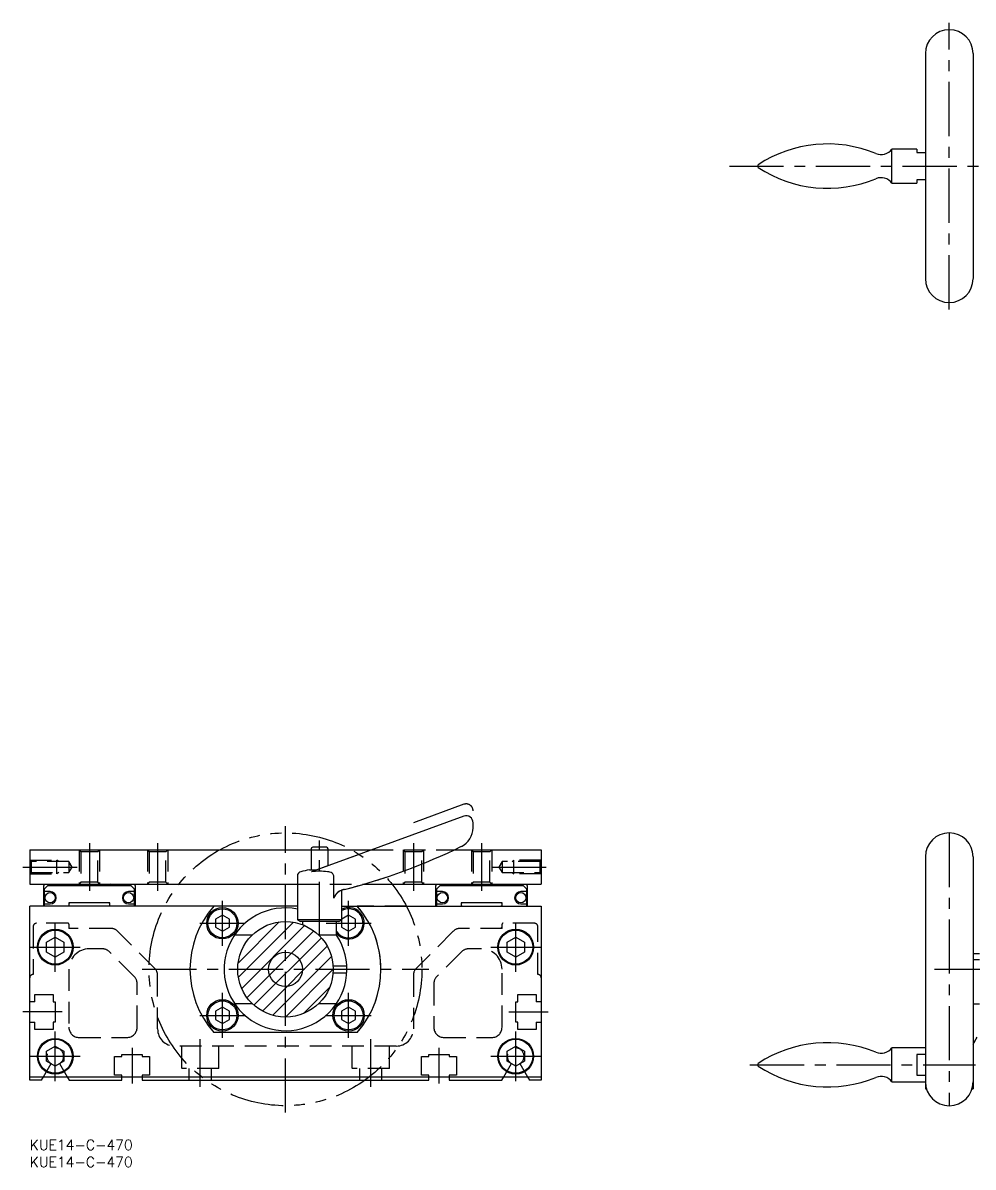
# Model space of a CAD drawing. Extents: x -2 to 809, y -8 to 361.
# Drawn here: x -2 to 276.6, y -8 to 327.5 of the extents above; entities that cross this region are included whole.
import ezdxf

# ---------------------------------------------------------------- set-up
doc = ezdxf.new("R2010")
doc.units = 0
doc.header["$LTSCALE"] = 0.5
for name, pattern in [('CENTER', [50.8, 31.75, -6.35, 6.35, -6.35]), ('DASHED', [19.05, 12.7, -6.35]), ('PHANTOM', [63.5, 31.75, -6.35, 6.35, -6.35, 6.35, -6.35])]:
    doc.linetypes.add(name, pattern=pattern)
for name, color, linetype in [('MSM_CENTER', 1, 'CENTER'), ('MSM_CONTINUOUS', 7, 'CONTINUOUS'), ('MSM_DASHED', 4, 'DASHED'), ('MSM_IMAGINARY', 6, 'PHANTOM'), ('MSM_NARROW', 5, 'CONTINUOUS'), ('MSM_PART_NUMBER', 7, 'CONTINUOUS')]:
    doc.layers.add(name, color=color, linetype=linetype)
doc.styles.get("Standard").update_dxf_attribs({"font": 'txt.shx', "height": 3, "bigfont": 'bigfont.shx'})

# ---------------------------------------------------------------- blocks, each defined once
blk = doc.blocks.new('*U7')
at = {"layer": 'MSM_PART_NUMBER'}
blk.add_text('KUE14-C-470', height=3, dxfattribs=at).set_placement((0, -3))
blk = doc.blocks.new('*U8')
at = {"layer": 'MSM_PART_NUMBER'}
blk.add_text('KUE14-C-470', height=3, dxfattribs=at).set_placement((0, -8))

msp = doc.modelspace()

# ---------------------------------------------------------------- linework, layer by layer
at = {"layer": 'MSM_CENTER'}
for p, q in [((269.63, 243.52), (269.63, 327.52)), ((205.16, 285.52), (808.73, 285.52)), ((75, 8), (75, 92)), ((85, 59.8), (85, 87.8)), ((269.63, 90), (269.63, 10)), ((17.5, 87), (17.5, 73)), ((37.5, 87), (37.5, 73)), ((112.5, 87), (112.5, 73)), ((132.5, 87), (132.5, 73)), ((-2, 80), (14.44, 80)), ((135.56, 80), (152, 80)), ((56.5, 56.9), (56.5, 70.1)), ((93.5, 56.9), (93.5, 70.1)), ((7.5, 49.25), (7.5, 63.75)), ((142.5, 49.25), (142.5, 63.75)), ((49.9, 63.5), (63.1, 63.5)), ((86.9, 63.5), (100.1, 63.5)), ((0.25, 56.5), (14.75, 56.5)), ((135.25, 56.5), (149.75, 56.5)), ((33, 50), (117, 50)), ((265.33, 50), (808.73, 50)), ((56.5, 29.9), (56.5, 43.1)), ((93.5, 29.9), (93.5, 43.1)), ((9.5, 37.5), (-2, 37.5)), ((140.5, 37.5), (152, 37.5)), ((49.9, 36.5), (63.1, 36.5)), ((86.9, 36.5), (100.1, 36.5)), ((7.5, 17.25), (7.5, 31.75)), ((142.5, 17.25), (142.5, 31.75)), ((30, 27), (30, 16.5)), ((50, 15.5), (50, 29.5)), ((100, 15.5), (100, 29.5)), ((120, 27), (120, 16.5)), ((0.25, 24.5), (14.75, 24.5)), ((135.25, 24.5), (149.75, 24.5)), ((211.18, 22), (277.33, 22))]:
    msp.add_line(p, q, dxfattribs=at)
at = {"layer": 'MSM_CONTINUOUS'}
for p, q in [((262.63, 318.52), (262.63, 252.52)), ((276.63, 318.52), (276.63, 252.52)), ((260.13, 290.52), (252.84, 290.52)), ((252.84, 280.52), (252.84, 290.52)), ((260.13, 290.52), (260.13, 289.52)), ((260.13, 289.52), (262.63, 289.52)), ((213.63, 285.1), (213.63, 285.94)), ((252.84, 280.52), (260.13, 280.52)), ((260.13, 281.52), (260.13, 280.52)), ((262.63, 281.52), (260.13, 281.52)), ((127.32, 94.88), (82.66, 78.63)), ((130, 91.45), (130, 93)), ((0, 85), (82.5, 85)), ((0, 85), (0, 75)), ((82.5, 85.3), (82.5, 79.12)), ((87, 85.8), (83, 85.8)), ((87.5, 80.39), (87.5, 85.3)), ((87.5, 85), (100.18, 85)), ((124.42, 85), (150, 85)), ((150, 85), (150, 75)), ((262.63, 83), (262.63, 15)), ((276.63, 83), (276.63, 15)), ((78.5, 77.37), (78.5, 64.5)), ((84.03, 79.12), (82, 79.12)), ((89.15, 70.86), (89.15, 77.37)), ((0, 75), (78.5, 75)), ((4.5, 75), (4, 74.5)), ((4, 74.5), (4, 68.5)), ((5.25, 74.5), (4.25, 73.5)), ((29.75, 74.5), (5.25, 74.5)), ((11.75, 74.5), (11.25, 75)), ((23.75, 75), (23.25, 74.5)), ((30.75, 73.5), (29.75, 74.5)), ((31, 74.5), (30.5, 75)), ((31, 68.5), (31, 74.5)), ((98.09, 75), (150, 75)), ((119.5, 75), (119, 74.5)), ((119, 74.5), (119, 68.5)), ((120.25, 74.5), (119.25, 73.5)), ((144.75, 74.5), (120.25, 74.5)), ((126.75, 74.5), (126.25, 75)), ((138.75, 75), (138.25, 74.5)), ((145.75, 73.5), (144.75, 74.5)), ((146, 74.5), (145.5, 75)), ((146, 68.5), (146, 74.5)), ((4.25, 73.5), (4.25, 68.5)), ((6, 72.8), (4.25, 72.8)), ((30.75, 72.8), (29, 72.8)), ((30.75, 68.5), (30.75, 73.5)), ((91.5, 64.5), (91.5, 73.2)), ((119.25, 73.5), (119.25, 68.5)), ((121, 72.8), (119.25, 72.8)), ((145.75, 72.8), (144, 72.8)), ((145.75, 68.5), (145.75, 73.5)), ((0, 17.5), (0, 68.5)), ((78.5, 68.5), (0, 68.5)), ((4.25, 69.2), (6, 69.2)), ((23.5, 69.5), (11.5, 69.5)), ((11.8, 69.5), (11.5, 69.2)), ((11.5, 69.5), (11.5, 68.55)), ((23.5, 69.2), (23.2, 69.5)), ((23.5, 68.55), (23.5, 69.5)), ((29, 69.2), (30.75, 69.2)), ((91.5, 68.5), (150, 68.5)), ((119.25, 69.2), (121, 69.2)), ((138.5, 69.5), (126.5, 69.5)), ((126.8, 69.5), (126.5, 69.2)), ((126.5, 69.5), (126.5, 68.55)), ((138.5, 69.2), (138.2, 69.5)), ((138.5, 68.55), (138.5, 69.5)), ((144, 69.2), (145.75, 69.2)), ((150, 68.5), (150, 17.5)), ((56.5, 65.86), (54.46, 64.68)), ((54.46, 64.68), (54.46, 62.32)), ((58.54, 64.68), (56.5, 65.86)), ((58.54, 62.32), (58.54, 64.68)), ((78.5, 64.5), (79.37, 64)), ((91.5, 64.5), (78.5, 64.5)), ((90.63, 64), (79.37, 64)), ((80, 64), (80, 63.08)), ((90, 60), (90, 64)), ((90.63, 64), (91.5, 64.5)), ((91.46, 64.48), (91.46, 62.32)), ((93.5, 65.86), (91.5, 64.7)), ((95.54, 64.68), (93.5, 65.86)), ((95.54, 62.32), (95.54, 64.68)), ((54.46, 62.32), (56.5, 61.14)), ((56.5, 61.14), (58.54, 62.32)), ((91.46, 62.32), (93.5, 61.14)), ((93.5, 61.14), (95.54, 62.32)), ((4.96, 57.97), (7.5, 59.43)), ((4.96, 55.03), (4.96, 57.97)), ((7.5, 59.43), (10.04, 57.97)), ((10.04, 57.97), (10.04, 55.03)), ((65.2, 60), (60.03, 60)), ((89.97, 60), (84.8, 60)), ((139.96, 57.97), (142.5, 59.43)), ((139.96, 55.03), (139.96, 57.97)), ((142.5, 59.43), (145.04, 57.97)), ((145.04, 57.97), (145.04, 55.03)), ((7.5, 53.57), (4.96, 55.03)), ((10.04, 55.03), (7.5, 53.57)), ((142.5, 53.57), (139.96, 55.03)), ((145.04, 55.03), (142.5, 53.57)), ((276.63, 54.65), (278.5, 54.65)), ((88.96, 51), (92.97, 51)), ((278.5, 52.74), (276.63, 52.74)), ((88.96, 49), (92.97, 49)), ((56.5, 38.86), (54.46, 37.68)), ((54.46, 37.68), (54.46, 35.32)), ((58.54, 37.68), (56.5, 38.86)), ((58.54, 35.32), (58.54, 37.68)), ((60.03, 40), (65.2, 40)), ((84.8, 40), (89.97, 40)), ((93.5, 38.86), (91.46, 37.68)), ((91.46, 37.68), (91.46, 35.32)), ((95.54, 37.68), (93.5, 38.86)), ((95.54, 35.32), (95.54, 37.68)), ((278.5, 39.74), (276.63, 39.74)), ((54.46, 35.32), (56.5, 34.14)), ((56.5, 34.14), (58.54, 35.32)), ((91.46, 35.32), (93.5, 34.14)), ((93.5, 34.14), (95.54, 35.32)), ((96.02, 31.5), (53.98, 31.5)), ((4.96, 25.97), (7.5, 27.43)), ((7.5, 27.43), (10.04, 25.97)), ((139.96, 25.97), (142.5, 27.43)), ((142.5, 27.43), (145.04, 25.97)), ((262.63, 27), (252.84, 27)), ((252.84, 17), (252.84, 27)), ((277.33, 29.43), (276.63, 28.1)), ((4.96, 23.03), (4.96, 25.97)), ((10.04, 25.97), (10.04, 23.03)), ((139.96, 23.03), (139.96, 25.97)), ((145.04, 25.97), (145.04, 23.03)), ((260.13, 25), (260.13, 19)), ((262.63, 25), (260.13, 25)), ((7.5, 21.57), (4.96, 23.03)), ((10.04, 23.03), (7.5, 21.57)), ((142.5, 21.57), (139.96, 23.03)), ((145.04, 23.03), (142.5, 21.57)), ((213.63, 21.58), (213.63, 22.42)), ((0, 18.5), (150, 18.5)), ((3.46, 17.5), (0, 17.5)), ((0.05, 17.5), (0.05, 18.5)), ((3.46, 17.5), (4.04, 18.5)), ((10.96, 18.5), (11.54, 17.5)), ((11.54, 17.5), (27, 17.5)), ((27, 17.5), (27, 18.5)), ((33, 18.5), (33, 17.5)), ((33, 17.5), (117, 17.5)), ((117, 17.5), (117, 18.5)), ((123, 18.5), (123, 17.5)), ((123, 17.5), (138.46, 17.5)), ((138.46, 17.5), (139.04, 18.5)), ((145.96, 18.5), (146.54, 17.5)), ((150, 17.5), (146.54, 17.5)), ((149.95, 18.5), (149.95, 17.5)), ((252.84, 17), (262.63, 17)), ((260.13, 19), (262.63, 19)), ((262.63, 15), (262.92, 15)), ((276.35, 15), (276.63, 15))]:
    msp.add_line(p, q, dxfattribs=at)
for centre, radius in [((6, 71), 1.5), ((29, 71), 1.5), ((121, 71), 1.5), ((144, 71), 1.5), ((56.5, 63.5), 4.6), ((56.5, 63.5), 4.25), ((75, 50), 14), ((7.5, 56.5), 5.25), ((7.5, 56.5), 5), ((142.5, 56.5), 5.25), ((142.5, 56.5), 5), ((75, 50), 5), ((56.5, 36.5), 4.6), ((56.5, 36.5), 4.25), ((93.5, 36.5), 4.6), ((93.5, 36.5), 4.25), ((7.5, 24.5), 5.25), ((7.5, 24.5), 5), ((142.5, 24.5), 5.25), ((142.5, 24.5), 5)]:
    msp.add_circle(centre, radius, dxfattribs=at)
for centre, radius, start, end in [((269.63, 318.52), 7, 0.0123, 180), ((233.96, 255.02), 37, 67.5217, 123.3194), ((249.63, 292.91), 4, 247.5217, 323.3982), ((233.96, 316.02), 37, 236.6806, 292.4783), ((249.63, 278.14), 4, 36.6018, 112.4783), ((269.63, 252.52), 7, 180, 359.9877), ((128, 93), 2, 0, 110.0021), ((124, 91.45), 6, 296.0636, 0), ((269.63, 83), 7, 0.0123, 180), ((83, 85.3), 0.5, 90, 180), ((87, 85.3), 0.5, 0, 90), ((47.55, 247.76), 180, 284.4054, 296.0636), ((79.8, 77.37), 1.3, 104.5706, 180), ((85, 57.36), 21.97, 97.8482, 104.5706), ((85, 57.36), 21.39, 83.6788, 96.2682), ((87, 75.33), 3.31, 59.7939, 83.9142), ((87.99, 77.24), 1.17, 6.0919, 54.409), ((6, 71), 1.8, 270, 90), ((29, 71), 1.8, 90, 270), ((92.9, 69.46), 4, 98.1816, 159.5), ((121, 71), 1.8, 270, 90), ((144, 71), 1.8, 90, 270), ((11.5, 67.25), 1.3, 74.0576, 90), ((23.5, 67.25), 1.3, 90, 105.9424), ((75, 50), 28, 138.6456, 221.3544), ((75, 50), 18, 78.7877, 33.749), ((93.5, 63.5), 4.6, 220.4591, 115.7715), ((93.5, 63.5), 4.25, 214.5603, 118.0725), ((75, 50), 28, 318.6456, 41.3544), ((126.5, 67.25), 1.3, 74.0576, 90), ((138.5, 67.25), 1.3, 90, 105.9424), ((233.96, -8.5), 37, 67.5217, 123.3194), ((249.63, 29.39), 4, 247.5217, 323.3982), ((101.01, 123.65), 200, 331.4157, 332.1288), ((233.96, 52.5), 37, 236.6806, 292.4783), ((249.63, 14.61), 4, 36.6018, 112.4783), ((269.63, 17), 7, 180, 0)]:
    msp.add_arc(centre, radius, start, end, dxfattribs=at)
at = {"layer": 'MSM_DASHED'}
for p, q in [((14.5, 85), (15.04, 84.46)), ((14.5, 85), (14.5, 75)), ((15.04, 84.46), (15.04, 75.54)), ((19.96, 84.46), (15.04, 84.46)), ((19.96, 84.46), (20.5, 85)), ((19.96, 75.54), (19.96, 84.46)), ((20.5, 85), (20.5, 75)), ((34.5, 85), (35.04, 84.46)), ((34.5, 85), (34.5, 75)), ((35.04, 84.46), (35.04, 75.54)), ((39.96, 84.46), (35.04, 84.46)), ((39.96, 84.46), (40.5, 85)), ((39.96, 75.54), (39.96, 84.46)), ((40.5, 85), (40.5, 75)), ((82.5, 85), (87.5, 85)), ((100.18, 85), (124.42, 85)), ((109.5, 85), (110.04, 84.46)), ((109.5, 85), (109.5, 75)), ((110.04, 84.46), (110.04, 75.54)), ((114.96, 84.46), (110.04, 84.46)), ((114.96, 84.46), (115.5, 85)), ((114.96, 75.54), (114.96, 84.46)), ((115.5, 85), (115.5, 75)), ((129.5, 85), (130.04, 84.46)), ((129.5, 85), (129.5, 75)), ((130.04, 84.46), (130.04, 75.54)), ((134.96, 84.46), (130.04, 84.46)), ((134.96, 84.46), (135.5, 85)), ((134.96, 75.54), (134.96, 84.46)), ((135.5, 85), (135.5, 75)), ((0.38, 81.62), (0, 82)), ((0, 82), (8, 82)), ((11.5, 81.62), (0.38, 81.62)), ((0.38, 81.62), (0.38, 78.38)), ((8, 78), (8, 82)), ((8.5, 81.62), (8, 82)), ((12.44, 80), (11.5, 81.62)), ((11.5, 81.62), (11.5, 78.38)), ((96.57, 83.69), (82.66, 78.63)), ((138.5, 81.62), (137.56, 80)), ((149.62, 81.62), (138.5, 81.62)), ((138.5, 81.62), (138.5, 78.38)), ((141.5, 81.62), (142, 82)), ((142, 78), (142, 82)), ((150, 82), (142, 82)), ((150, 82), (149.62, 81.62)), ((149.62, 81.62), (149.62, 78.38)), ((0, 78), (0.38, 78.38)), ((0, 78), (8, 78)), ((0.38, 78.38), (11.5, 78.38)), ((8.5, 78.38), (8, 78)), ((11.5, 78.38), (12.44, 80)), ((137.56, 80), (138.5, 78.38)), ((138.5, 78.38), (149.62, 78.38)), ((141.5, 78.38), (142, 78)), ((150, 78), (142, 78)), ((149.62, 78.38), (150, 78)), ((15.04, 75.54), (14.5, 75)), ((19.96, 75.54), (15.04, 75.54)), ((20.5, 75), (19.96, 75.54)), ((35.04, 75.54), (34.5, 75)), ((39.96, 75.54), (35.04, 75.54)), ((40.5, 75), (39.96, 75.54)), ((43.78, 75), (64.8, 75)), ((78.5, 75), (98.09, 75)), ((110.04, 75.54), (109.5, 75)), ((114.96, 75.54), (110.04, 75.54)), ((115.5, 75), (114.96, 75.54)), ((130.04, 75.54), (129.5, 75)), ((134.96, 75.54), (130.04, 75.54)), ((135.5, 75), (134.96, 75.54)), ((91.5, 71.37), (91.5, 73.2)), ((110.46, 68.5), (96.02, 68.5)), ((1, 62.5), (1, 48.5)), ((11.2, 63.5), (2, 63.5)), ((11.5, 63.2), (11.5, 62)), ((23.76, 62), (11.5, 62)), ((36.62, 50.38), (25.88, 61.12)), ((124.12, 61.12), (113.38, 50.38)), ((138.5, 62), (126.24, 62)), ((138.01, 62), (138.5, 62.49)), ((138.5, 62), (138.5, 63.2)), ((148, 63.5), (138.8, 63.5)), ((149, 48.5), (149, 62.5)), ((21.27, 56), (17.5, 56)), ((30.62, 47.89), (23.39, 55.12)), ((126.61, 55.12), (119.38, 47.89)), ((132.5, 56), (128.73, 56)), ((0.05, 40.5), (0.05, 47.81)), ((11.5, 50), (11.5, 33)), ((37.5, 32.5), (37.5, 48.26)), ((112.5, 48.26), (112.5, 32.5)), ((138.5, 33), (138.5, 50)), ((149.95, 47.81), (149.95, 40.5)), ((31.5, 33), (31.5, 45.77)), ((118.5, 45.77), (118.5, 33)), ((1.5, 40.5), (0, 40.5)), ((1.5, 42.6), (6.9, 42.6)), ((1.5, 40.5), (1.5, 42.6)), ((6.9, 42.6), (6.9, 40.5)), ((6.9, 40.5), (7.5, 40.5)), ((7.5, 40.5), (7.5, 34.5)), ((142.5, 40.5), (143.1, 40.5)), ((142.5, 34.5), (142.5, 40.5)), ((143.1, 42.6), (148.5, 42.6)), ((143.1, 40.5), (143.1, 42.6)), ((148.5, 42.6), (148.5, 40.5)), ((150, 40.5), (148.5, 40.5)), ((0, 34.5), (1.5, 34.5)), ((0.05, 18.5), (0.05, 34.5)), ((1.5, 32.4), (1.5, 34.5)), ((7.5, 34.5), (6.9, 34.5)), ((6.9, 34.5), (6.9, 32.4)), ((143.1, 34.5), (142.5, 34.5)), ((143.1, 32.4), (143.1, 34.5)), ((148.5, 34.5), (150, 34.5)), ((148.5, 34.5), (148.5, 32.4)), ((149.95, 34.5), (149.95, 18.5)), ((6.9, 32.4), (1.5, 32.4)), ((148.5, 32.4), (143.1, 32.4)), ((14.5, 30), (28.5, 30)), ((107.5, 27.5), (42.5, 27.5)), ((44.5, 27.5), (44.5, 20.9)), ((55.5, 20.9), (55.5, 27.5)), ((94.5, 27.5), (94.5, 20.9)), ((105.5, 20.9), (105.5, 27.5)), ((121.5, 30), (135.5, 30)), ((24.9, 24.4), (27, 24.4)), ((24.9, 19), (24.9, 24.4)), ((27, 24.4), (27, 25)), ((27, 25), (33, 25)), ((33, 25), (33, 24.4)), ((33, 24.4), (35.1, 24.4)), ((35.1, 24.4), (35.1, 19)), ((114.9, 24.4), (117, 24.4)), ((114.9, 19), (114.9, 24.4)), ((117, 25), (123, 25)), ((117, 24.4), (117, 25)), ((123, 25), (123, 24.4)), ((123, 24.4), (125.1, 24.4)), ((125.1, 24.4), (125.1, 19)), ((4.04, 18.5), (6.27, 22.37)), ((8.73, 22.37), (10.96, 18.5)), ((55.5, 20.9), (44.5, 20.9)), ((46.7, 20.9), (46.7, 17.5)), ((53.3, 17.5), (53.3, 20.9)), ((105.5, 20.9), (94.5, 20.9)), ((96.7, 20.9), (96.7, 17.5)), ((103.3, 17.5), (103.3, 20.9)), ((139.04, 18.5), (141.27, 22.37)), ((143.73, 22.37), (145.96, 18.5)), ((27, 19), (24.9, 19)), ((27, 18.5), (27, 19)), ((33, 19), (33, 18.5)), ((35.1, 19), (33, 19)), ((50.35, 18.5), (99.65, 18.5)), ((51.68, 17.5), (55.5, 17.5)), ((94.5, 17.5), (98.32, 17.5)), ((117, 19), (114.9, 19)), ((117, 18.5), (117, 19)), ((123, 19), (123, 18.5)), ((125.1, 19), (123, 19))]:
    msp.add_line(p, q, dxfattribs=at)
for centre, radius, start, end in [((47.55, 247.76), 180, 284.4054, 288.4464), ((92.9, 69.46), 4, 98.1816, 133.6237), ((75, 50), 28, 318.6456, 41.3544), ((2, 62.5), 1, 90, 180), ((11.2, 63.2), 0.3, 0, 90), ((23.76, 59), 3, 45, 90), ((126.24, 59), 3, 90, 135), ((138.8, 63.2), 0.3, 90, 180), ((148, 62.5), 1, 0, 90), ((17.5, 50), 6, 90, 180), ((21.27, 53), 3, 45, 90), ((128.73, 53), 3, 90, 135), ((132.5, 50), 6, 0, 90), ((34.5, 48.26), 3, 0, 45), ((115.5, 48.26), 3, 135, 180), ((1, 47.5), 1, 90, 180), ((28.5, 45.77), 3, 0, 45), ((121.5, 45.77), 3, 135, 180), ((149, 47.5), 1, 0, 90), ((14.5, 33), 3, 180, 270), ((28.5, 33), 3, 270, 0), ((42.5, 32.5), 5, 180, 270), ((107.5, 32.5), 5, 270, 0), ((121.5, 33), 3, 180, 270), ((135.5, 33), 3, 270, 0), ((7.5, 24.5), 2.46, 300, 240), ((142.5, 24.5), 2.46, 300, 240)]:
    msp.add_arc(centre, radius, start, end, dxfattribs=at)
at = {"layer": 'MSM_IMAGINARY'}
msp.add_line((127.32, 98.38), (112.5, 92.99), dxfattribs=at)
msp.add_circle((75, 50), 40, dxfattribs=at)
msp.add_arc((128, 96.5), 2, 0, 110.0021, dxfattribs=at)
at = {"layer": 'MSM_NARROW'}
for p, q in [((61.12, 51.82), (73.18, 63.88)), ((61.2, 47.65), (77.35, 63.8)), ((62.17, 44.39), (80.61, 62.83)), ((63.73, 41.7), (83.3, 61.27)), ((65.76, 39.48), (85.52, 59.24)), ((68.25, 37.73), (87.27, 56.75)), ((71.26, 36.51), (88.49, 53.74)), ((75, 36), (89, 50)), ((80.27, 37.03), (87.97, 44.73))]:
    msp.add_line(p, q, dxfattribs=at)

# ---------------------------------------------------------------- block references
at = {"layer": 'MSM_CONTINUOUS'}
for name in ['*U7', '*U8']:
    msp.add_blockref(name, (0, 0), dxfattribs=at)

doc.saveas('drawing.dxf')
